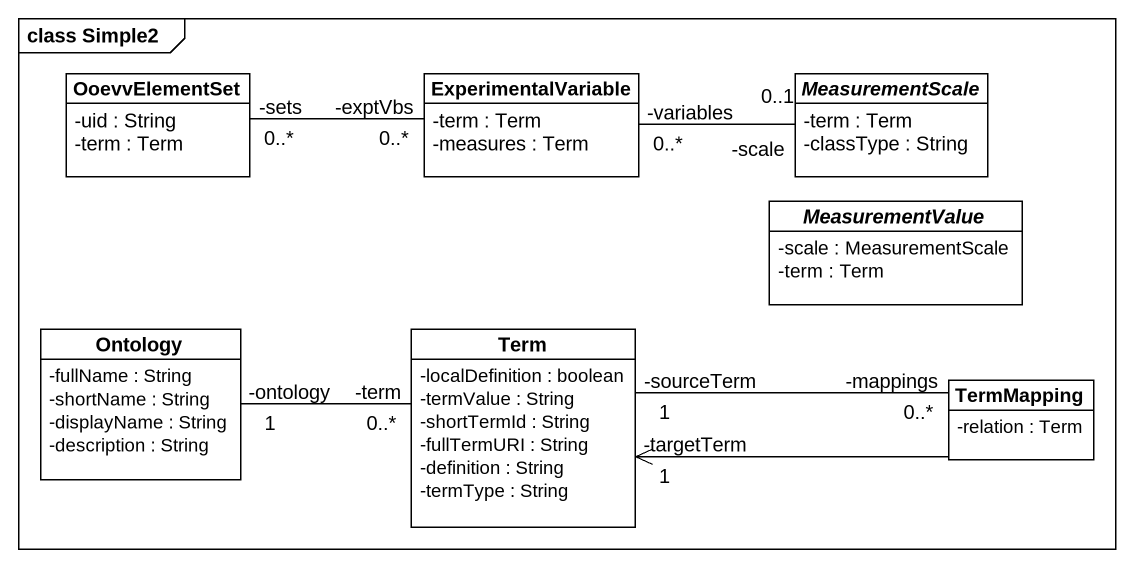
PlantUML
@startuml
mainframe class Simple2
hide circle
hide empty members
skinparam classAttributeIconSize 0
class OoevvElementSet {
  -uid : String
  -term : Term
}
class ExperimentalVariable {
  -term : Term
  -measures : Term
}
abstract class MeasurementScale {
  -term : Term
  -classType : String
}
abstract class MeasurementValue {
  -scale : MeasurementScale
  -term : Term
}
class Ontology {
  -fullName : String
  -shortName : String
  -displayName : String
  -description : String
}
class Term {
  -localDefinition : boolean
  -termValue : String
  -shortTermId : String
  -fullTermURI : String
  -definition : String
  -termType : String
}
class TermMapping {
  -relation : Term
}
ExperimentalVariable "-exptVbs\n0..*" -left- "-sets\n0..*" OoevvElementSet
MeasurementScale "-scale\n0..1" -left- "-variables\n0..*" ExperimentalVariable
Ontology "-ontology\n1" -right- "-term\n0..*" Term
Term "-targetTerm\n1" <-right- TermMapping
TermMapping "-mappings\n0..*" -left- "-sourceTerm\n1" Term
@enduml
